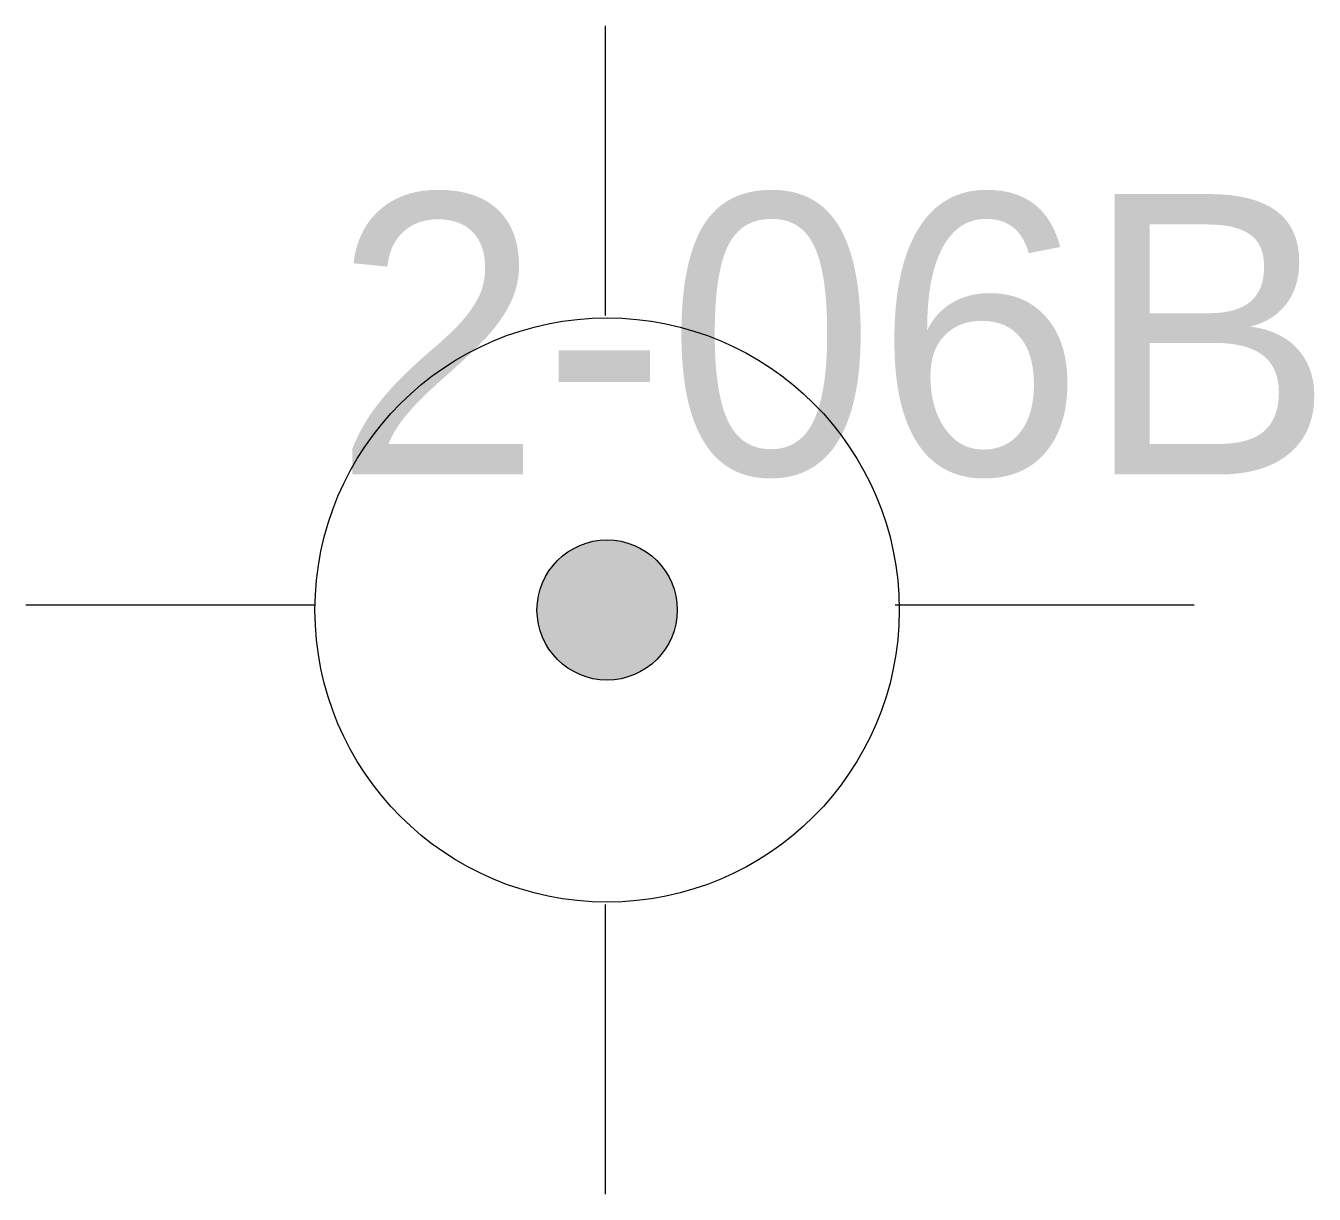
# Model space of a CAD drawing. Header units: metres. Extents: x 541800 to 543200, y 1841756 to 1843200.
# Drawn here: x 542850.13 to 542851.508, y 1841973.57 to 1841974.82 of the extents above; entities that cross this region are included whole.
import ezdxf
from ezdxf.enums import TextEntityAlignment as Align

# ---------------------------------------------------------------- set-up
doc = ezdxf.new("R2010")
doc.units = ezdxf.units.M
doc.header["$LTSCALE"] = 0.12
doc.layers.add('10', color=7, linetype='Continuous', lineweight=13)
doc.layers.add('12', color=7, linetype='Continuous')

msp = doc.modelspace()

# ---------------------------------------------------------------- hatches: boundary and pattern name
at = {"layer": '10'}
msp.add_hatch(color=256, dxfattribs=at).paths.add_polyline_path([(542850.8269, 1841974.195, 1), (542850.6769, 1841974.195, 1)])
msp.add_hatch(color=256, dxfattribs=at).paths.add_polyline_path([(542850.8269, 1841974.195, 1), (542850.6769, 1841974.195, 1)])

# ---------------------------------------------------------------- linework, layer by layer
for p, q in [((542850.75, 1841974.82), (542850.75, 1841974.51)), ((542850.75, 1841974.82), (542850.75, 1841974.51)), ((542850.44, 1841974.2), (542850.13, 1841974.2)), ((542850.44, 1841974.2), (542850.13, 1841974.2)), ((542851.38, 1841974.2), (542851.06, 1841974.2)), ((542851.38, 1841974.2), (542851.06, 1841974.2)), ((542850.75, 1841973.88), (542850.75, 1841973.57)), ((542850.75, 1841973.88), (542850.75, 1841973.57))]:
    msp.add_line(p, q, dxfattribs=at)
for radius in [0.3125, 0.3125, 0.075, 0.075]:
    msp.add_circle((542850.7519, 1841974.195), radius, dxfattribs=at)

# ---------------------------------------------------------------- texts
at = {"layer": '12'}
msp.add_text('2-06B ', height=0.3, dxfattribs=at).set_placement((542851.05, 1841974.34), align=Align.CENTER)

doc.saveas('drawing.dxf')
